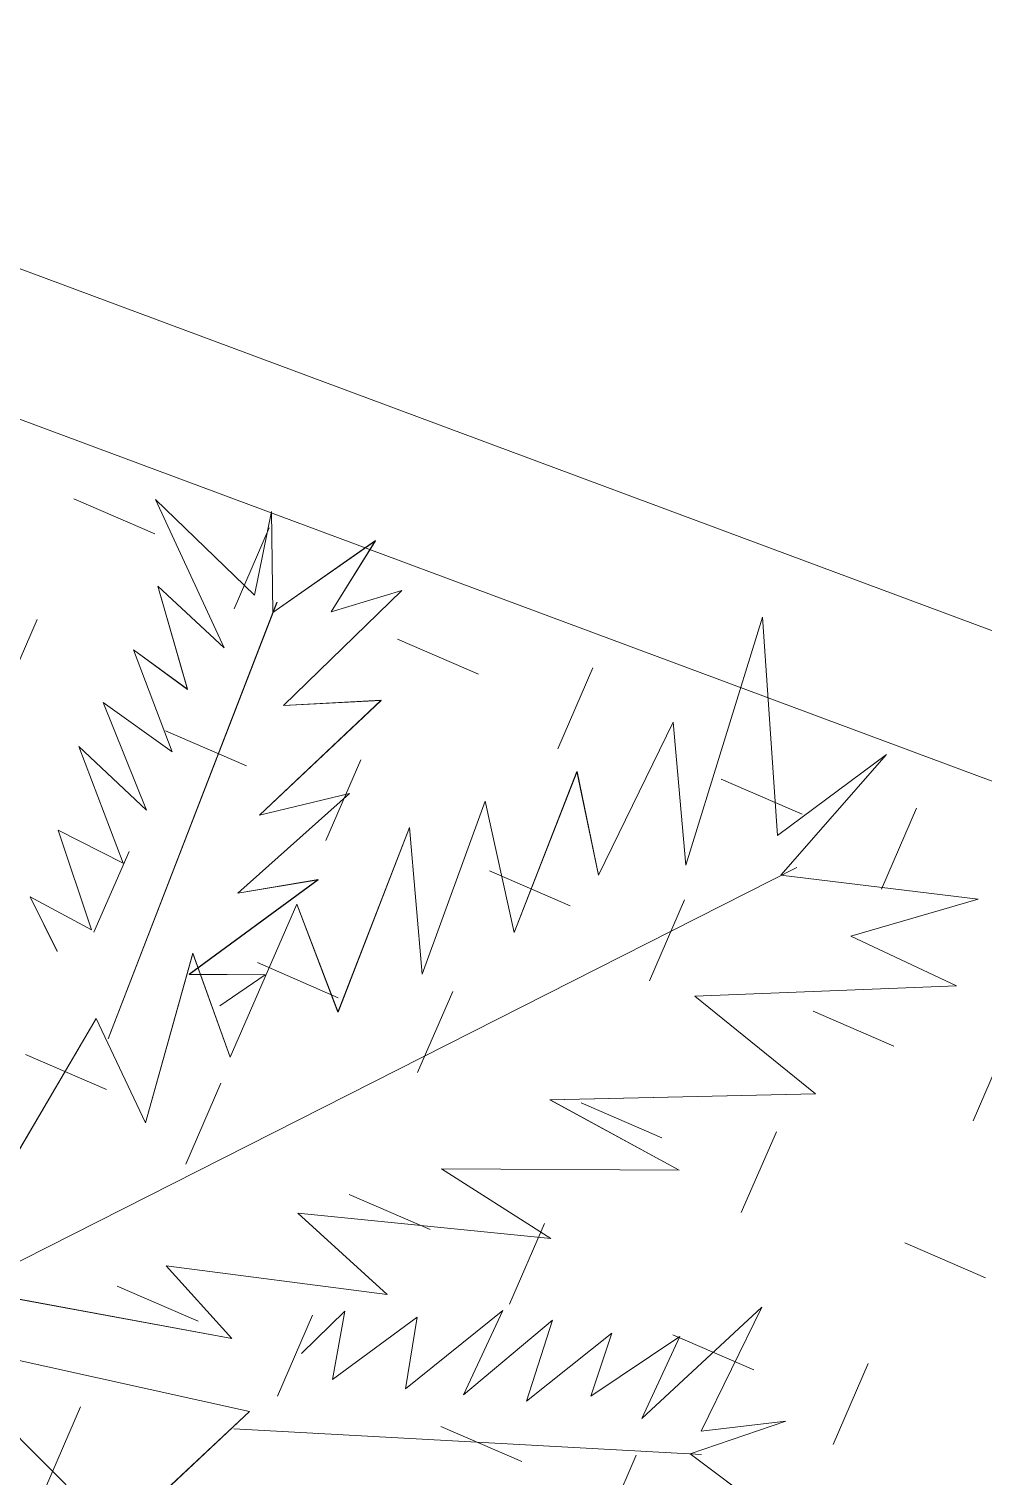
# Model space of a CAD drawing. Extents: x -2063571 to 559285, y 565862 to 1758715.
# Drawn here: x -2062798.0679 to -2062798.0339, y 566286.2071 to 566286.2588 of the extents above; entities that cross this region are included whole.
import ezdxf

# ---------------------------------------------------------------- set-up
doc = ezdxf.new("R2010")
doc.units = 0
doc.header["$MEASUREMENT"] = 0
for name, color, linetype, lineweight in [('CAY', 64, 'CONTINUOUS', 0), ('CHIA LO', 40, 'CONTINUOUS', 0), ('kichthuoc', 6, 'CONTINUOUS', 0), ('Lift', 1, 'CONTINUOUS', 0), ('Q-DUONG', 22, 'CONTINUOUS', 0)]:
    doc.layers.add(name, color=color, linetype=linetype, lineweight=lineweight)
pattern_1 = [(336.581345463, (-5630456.878, 1390305.53873), (0.328767986843, 0.130044649361), [0.125, -0.375]), (66.581345463, (-5630456.84548, 1390305.45654), (-0.130044649361, 0.328767986843), [0.125, -0.375])]

# ---------------------------------------------------------------- blocks, each defined once
blk = doc.blocks.new('cay CAU VUA')
at = {"layer": 'CAY'}
for p, q in [((-755.8692, 239.7561), (-755.3263, 242.8669)), ((-756.1922, 240.8058), (-756.9756, 242.0556)), ((-755.8692, 239.7561), (-758.66, 241.2337)), ((-756.9674, 239.7732), (-758.3981, 239.4143))]:
    blk.add_line(p, q, dxfattribs=at)
for points in [[(-755.9102, 240.742), (-756.2657, 240.8142), (-755.8891, 239.9178), (-755.2023, 240.5527)], [(-756.9457, 242.4201), (-756.9578, 242.0254), (-757.2151, 242.2124), (-757.0357, 242.0121), (-757.4645, 241.943), (-756.9605, 241.836), (-757.2408, 241.7851), (-756.925, 241.6652), (-757.1258, 241.604), (-756.7959, 241.5087), (-757.0505, 241.428), (-756.6971, 241.3343), (-756.9852, 241.2828), (-756.6072, 241.175), (-756.8131, 241.0741), (-756.4985, 240.9699), (-756.6971, 240.8773), (-756.5089, 240.8428)], [(-757.2553, 240.0012), (-757.418, 240.061), (-757.2808, 239.8646), (-757.7593, 240.0248), (-757.5782, 239.8417), (-758.0376, 239.9485), (-757.8185, 239.7558), (-758.3351, 239.8607), (-758.1445, 239.6185), (-758.6554, 239.7138), (-758.4724, 239.5707), (-758.7355, 239.5555), (-758.3638, 239.422), (-758.6212, 239.235), (-758.3752, 239.3438), (-758.4421, 238.9146), (-758.1846, 239.3609), (-758.2228, 239.0786), (-758.0111, 239.3419), (-758.015, 239.132), (-757.8224, 239.4162), (-757.8243, 239.1493), (-757.626, 239.4564), (-757.6661, 239.1664), (-757.4468, 239.4926), (-757.4144, 239.2656), (-757.218, 239.5327), (-757.1914, 239.3152), (-757.1004, 239.4835)]]:
    blk.add_lwpolyline(points, dxfattribs=at)
blk.add_lwpolyline([(-756.0291, 239.7871), (-756.4208, 240.6365), (-756.4887, 240.335), (-756.817, 240.9562), (-756.8637, 240.5787), (-757.2582, 241.2757), (-757.2389, 240.8675), (-757.6676, 241.4812), (-757.6135, 241.0212), (-758.1118, 241.6935), (-758.144, 241.2053), (-758.6456, 241.8602), (-758.5816, 241.4971), (-758.9083, 241.7584), (-758.6114, 241.2063), (-759.1136, 241.2589), (-758.7079, 241.1262), (-759.2424, 240.6907), (-758.4647, 240.944), (-758.8096, 240.6514), (-758.2803, 240.7373), (-758.5077, 240.4938), (-757.9786, 240.6247), (-758.2644, 240.3117), (-757.7043, 240.4635), (-758.0595, 240.164), (-757.4544, 240.316), (-757.6572, 240.0138), (-757.1419, 240.1204), (-757.3414, 239.8355), (-756.8195, 240.0217), (-756.998, 239.7059)], close=True, dxfattribs=at)
blk = doc.blocks.new('MB')
at = {"layer": 'Lift'}
h = blk.add_hatch(dxfattribs=at)
h.set_pattern_fill('CROSS', color=8, angle=336.5813, style=0)
h.set_pattern_definition([(336.581345463, (-5630456.878, 1390305.53873), (0.328767986843, 0.130044649361), [0.125, -0.375]), (66.581345463, (-5630456.84548, 1390305.45654), (-0.130044649361, 0.328767986843), [0.125, -0.375])])
h.paths.add_polyline_path([(336.9824, 626.3148, 0.414214), (335.9239, 628.6298), (327.3961, 631.8058, 0.414214), (325.081, 630.7473), (323.8944, 627.561, 0.414214), (324.953, 625.2459), (333.4807, 622.0699, 0.414214), (335.7958, 623.1285)])
h.paths.add_polyline_path([(328.9633, 627.4239), (330.9821, 626.672), (331.1139, 627.0258), (329.0951, 627.7777)], flags=24)
h = blk.add_hatch(dxfattribs=at)
h.set_pattern_fill('CROSS', color=8, angle=336.5813, style=0)
h.set_pattern_definition(pattern_1)
h.paths.add_polyline_path([(336.9824, 626.3148, 0.414214), (335.9239, 628.6298), (327.3961, 631.8058, 0.414214), (325.081, 630.7473), (323.8944, 627.561, 0.414214), (324.953, 625.2459), (333.4807, 622.0699, 0.414214), (335.7958, 623.1285)])
h.paths.add_polyline_path([(328.9633, 627.4239), (330.9821, 626.672), (331.1139, 627.0258), (329.0951, 627.7777)], flags=24)
h = blk.add_hatch(dxfattribs=at)
h.set_pattern_fill('CROSS', color=8, angle=336.5813, style=0)
h.set_pattern_definition(pattern_1)
h.paths.add_polyline_path([(336.9824, 626.3148, 0.414214), (335.9239, 628.6298), (327.3961, 631.8058, 0.414214), (325.081, 630.7473), (323.8944, 627.561, 0.414214), (324.953, 625.2459), (333.4807, 622.0699, 0.414214), (335.7958, 623.1285)])
h.paths.add_polyline_path([(328.9633, 627.4239), (330.9821, 626.672), (331.1139, 627.0258), (329.0951, 627.7777)], flags=24)
h = blk.add_hatch(dxfattribs=at)
h.set_pattern_fill('CROSS', color=8, angle=336.5813, style=0)
h.set_pattern_definition(pattern_1)
h.paths.add_polyline_path([(336.9824, 626.3148, 0.414214), (335.9239, 628.6298), (327.3961, 631.8058, 0.414214), (325.081, 630.7473), (323.8944, 627.561, 0.414214), (324.953, 625.2459), (333.4807, 622.0699, 0.414214), (335.7958, 623.1285)])
h.paths.add_polyline_path([(328.9633, 627.4239), (330.9821, 626.672), (331.1139, 627.0258), (329.0951, 627.7777)], flags=24)
h = blk.add_hatch(dxfattribs=at)
h.set_pattern_fill('CROSS', color=8, angle=336.5813, style=0)
h.set_pattern_definition(pattern_1)
h.paths.add_polyline_path([(336.9824, 626.3148, 0.414214), (335.9239, 628.6298), (327.3961, 631.8058, 0.414214), (325.081, 630.7473), (323.8944, 627.561, 0.414214), (324.953, 625.2459), (333.4807, 622.0699, 0.414214), (335.7958, 623.1285)])
h.paths.add_polyline_path([(328.9633, 627.4239), (330.9821, 626.672), (331.1139, 627.0258), (329.0951, 627.7777)], flags=24)
h = blk.add_hatch(dxfattribs=at)
h.set_pattern_fill('CROSS', color=8, angle=336.5813, style=0)
h.set_pattern_definition(pattern_1)
h.paths.add_polyline_path([(336.9824, 626.3148, 0.414214), (335.9239, 628.6298), (327.3961, 631.8058, 0.414214), (325.081, 630.7473), (323.8944, 627.561, 0.414214), (324.953, 625.2459), (333.4807, 622.0699, 0.414214), (335.7958, 623.1285)])
h.paths.add_polyline_path([(328.9633, 627.4239), (330.9821, 626.672), (331.1139, 627.0258), (329.0951, 627.7777)], flags=24)
h = blk.add_hatch(dxfattribs=at)
h.set_pattern_fill('CROSS', color=8, angle=336.5813, style=0)
h.set_pattern_definition(pattern_1)
h.paths.add_polyline_path([(336.9824, 626.3148, 0.414214), (335.9239, 628.6298), (327.3961, 631.8058, 0.414214), (325.081, 630.7473), (323.8944, 627.561, 0.414214), (324.953, 625.2459), (333.4807, 622.0699, 0.414214), (335.7958, 623.1285)])
h.paths.add_polyline_path([(328.9633, 627.4239), (330.9821, 626.672), (331.1139, 627.0258), (329.0951, 627.7777)], flags=24)
at = {"layer": 'CAY', "color": 8}
for p, q in [((331.4233, 630.1801, 0), (331.2829, 630.3161, 0)), ((331.2829, 630.3161, 0), (331.3801, 630.1056, 0)), ((331.4233, 630.1801, 0), (331.2829, 630.3161, 0)), ((331.2829, 630.3161, 0), (331.3801, 630.1056, 0)), ((331.4233, 630.1801, 0), (331.2829, 630.3161, 0)), ((331.2829, 630.3161, 0), (331.3801, 630.1056, 0)), ((331.4233, 630.1801, 0), (331.2829, 630.3161, 0)), ((331.2829, 630.3161, 0), (331.3801, 630.1056, 0)), ((331.4233, 630.1801, 0), (331.2829, 630.3161, 0)), ((331.2829, 630.3161, 0), (331.3801, 630.1056, 0)), ((331.4472, 630.2988, 0), (331.4233, 630.1801, 0)), ((331.4472, 630.2988, 0), (331.4233, 630.1801, 0)), ((331.4472, 630.2988, 0), (331.4233, 630.1801, 0)), ((331.4472, 630.2988, 0), (331.4233, 630.1801, 0)), ((331.4472, 630.2988, 0), (331.4233, 630.1801, 0)), ((331.4491, 630.1556, 0), (331.4472, 630.2988, 0)), ((331.4491, 630.1556, 0), (331.4472, 630.2988, 0)), ((331.4491, 630.1556, 0), (331.4472, 630.2988, 0)), ((331.4491, 630.1556, 0), (331.4472, 630.2988, 0)), ((331.4491, 630.1556, 0), (331.4472, 630.2988, 0)), ((331.5946, 630.2576, 0), (331.4491, 630.1556, 0)), ((331.5946, 630.2576, 0), (331.4491, 630.1556, 0)), ((331.5946, 630.2576, 0), (331.4491, 630.1556, 0)), ((331.5946, 630.2576, 0), (331.4491, 630.1556, 0)), ((331.5946, 630.2576, 0), (331.4491, 630.1556, 0)), ((331.5319, 630.1569, 0), (331.5946, 630.2576, 0)), ((331.5319, 630.1569, 0), (331.5946, 630.2576, 0)), ((331.5319, 630.1569, 0), (331.5946, 630.2576, 0)), ((331.5319, 630.1569, 0), (331.5946, 630.2576, 0)), ((331.5319, 630.1569, 0), (331.5946, 630.2576, 0)), ((331.3801, 630.1056, 0), (331.2862, 630.1929, 0)), ((331.2862, 630.1929, 0), (331.3281, 630.0468, 0)), ((331.3801, 630.1056, 0), (331.2862, 630.1929, 0)), ((331.2862, 630.1929, 0), (331.3281, 630.0468, 0)), ((331.3801, 630.1056, 0), (331.2862, 630.1929, 0)), ((331.2862, 630.1929, 0), (331.3281, 630.0468, 0)), ((331.3801, 630.1056, 0), (331.2862, 630.1929, 0)), ((331.2862, 630.1929, 0), (331.3281, 630.0468, 0)), ((331.3801, 630.1056, 0), (331.2862, 630.1929, 0)), ((331.2862, 630.1929, 0), (331.3281, 630.0468, 0)), ((331.4644, 630.024, 0), (331.632, 630.187, 0)), ((331.4644, 630.024, 0), (331.632, 630.187, 0)), ((331.4644, 630.024, 0), (331.632, 630.187, 0)), ((331.4644, 630.024, 0), (331.632, 630.187, 0)), ((331.4644, 630.024, 0), (331.632, 630.187, 0)), ((331.632, 630.187, 0), (331.5319, 630.1569, 0)), ((331.632, 630.187, 0), (331.5319, 630.1569, 0)), ((331.632, 630.187, 0), (331.5319, 630.1569, 0)), ((331.632, 630.187, 0), (331.5319, 630.1569, 0)), ((331.632, 630.187, 0), (331.5319, 630.1569, 0)), ((331.2156, 629.5512, 0), (331.4551, 630.1702, 0)), ((331.2156, 629.5512, 0), (331.4551, 630.1702, 0)), ((331.2156, 629.5512, 0), (331.4551, 630.1702, 0)), ((331.2156, 629.5512, 0), (331.4551, 630.1702, 0)), ((331.2156, 629.5512, 0), (331.4551, 630.1702, 0)), ((332.1435, 630.1492, 0), (332.0347, 629.7976, 0)), ((332.1435, 630.1492, 0), (332.0347, 629.7976, 0)), ((332.1435, 630.1492, 0), (332.0347, 629.7976, 0)), ((332.1435, 630.1492, 0), (332.0347, 629.7976, 0)), ((332.1435, 630.1492, 0), (332.0347, 629.7976, 0)), ((332.1648, 629.8397, 0), (332.1435, 630.1492, 0)), ((332.1648, 629.8397, 0), (332.1435, 630.1492, 0)), ((332.1648, 629.8397, 0), (332.1435, 630.1492, 0)), ((332.1648, 629.8397, 0), (332.1435, 630.1492, 0)), ((332.1648, 629.8397, 0), (332.1435, 630.1492, 0)), ((331.3281, 630.0468, 0), (331.2519, 630.1027, 0)), ((331.2519, 630.1027, 0), (331.3064, 629.9581, 0)), ((331.3281, 630.0468, 0), (331.2519, 630.1027, 0)), ((331.2519, 630.1027, 0), (331.3064, 629.9581, 0)), ((331.3281, 630.0468, 0), (331.2519, 630.1027, 0)), ((331.2519, 630.1027, 0), (331.3064, 629.9581, 0)), ((331.3281, 630.0468, 0), (331.2519, 630.1027, 0)), ((331.2519, 630.1027, 0), (331.3064, 629.9581, 0)), ((331.3281, 630.0468, 0), (331.2519, 630.1027, 0)), ((331.2519, 630.1027, 0), (331.3064, 629.9581, 0)), ((331.3064, 629.9581, 0), (331.2088, 630.0281, 0)), ((331.2088, 630.0281, 0), (331.2702, 629.8755, 0)), ((331.3064, 629.9581, 0), (331.2088, 630.0281, 0)), ((331.2088, 630.0281, 0), (331.2702, 629.8755, 0)), ((331.3064, 629.9581, 0), (331.2088, 630.0281, 0)), ((331.2088, 630.0281, 0), (331.2702, 629.8755, 0)), ((331.3064, 629.9581, 0), (331.2088, 630.0281, 0)), ((331.2088, 630.0281, 0), (331.2702, 629.8755, 0)), ((331.3064, 629.9581, 0), (331.2088, 630.0281, 0)), ((331.2088, 630.0281, 0), (331.2702, 629.8755, 0)), ((331.4302, 629.8685, 0), (331.6029, 630.0312, 0)), ((331.4302, 629.8685, 0), (331.6029, 630.0312, 0)), ((331.4302, 629.8685, 0), (331.6029, 630.0312, 0)), ((331.4302, 629.8685, 0), (331.6029, 630.0312, 0)), ((331.4302, 629.8685, 0), (331.6029, 630.0312, 0)), ((331.6029, 630.0312, 0), (331.4644, 630.024, 0)), ((331.6029, 630.0312, 0), (331.4644, 630.024, 0)), ((331.6029, 630.0312, 0), (331.4644, 630.024, 0)), ((331.6029, 630.0312, 0), (331.4644, 630.024, 0)), ((331.6029, 630.0312, 0), (331.4644, 630.024, 0)), ((332.0167, 630.0003, 0), (331.9109, 629.7834, 0)), ((332.0167, 630.0003, 0), (331.9109, 629.7834, 0)), ((332.0167, 630.0003, 0), (331.9109, 629.7834, 0)), ((332.0167, 630.0003, 0), (331.9109, 629.7834, 0)), ((332.0167, 630.0003, 0), (331.9109, 629.7834, 0)), ((332.0347, 629.7976, 0), (332.0167, 630.0003, 0)), ((332.0347, 629.7976, 0), (332.0167, 630.0003, 0)), ((332.0347, 629.7976, 0), (332.0167, 630.0003, 0)), ((332.0347, 629.7976, 0), (332.0167, 630.0003, 0)), ((332.0347, 629.7976, 0), (332.0167, 630.0003, 0)), ((331.2702, 629.8755, 0), (331.174, 629.9655, 0)), ((331.174, 629.9655, 0), (331.237, 629.8002, 0)), ((331.2702, 629.8755, 0), (331.174, 629.9655, 0)), ((331.174, 629.9655, 0), (331.237, 629.8002, 0)), ((331.2702, 629.8755, 0), (331.174, 629.9655, 0)), ((331.174, 629.9655, 0), (331.237, 629.8002, 0)), ((331.2702, 629.8755, 0), (331.174, 629.9655, 0)), ((331.174, 629.9655, 0), (331.237, 629.8002, 0)), ((331.2702, 629.8755, 0), (331.174, 629.9655, 0)), ((331.174, 629.9655, 0), (331.237, 629.8002, 0)), ((332.3189, 629.9543, 0), (332.1648, 629.8397, 0)), ((332.3189, 629.9543, 0), (332.1648, 629.8397, 0)), ((332.3189, 629.9543, 0), (332.1648, 629.8397, 0)), ((332.3189, 629.9543, 0), (332.1648, 629.8397, 0)), ((332.3189, 629.9543, 0), (332.1648, 629.8397, 0)), ((332.1692, 629.7834, 0), (332.3189, 629.9543, 0)), ((332.1692, 629.7834, 0), (332.3189, 629.9543, 0)), ((332.1692, 629.7834, 0), (332.3189, 629.9543, 0)), ((332.1692, 629.7834, 0), (332.3189, 629.9543, 0)), ((332.1692, 629.7834, 0), (332.3189, 629.9543, 0)), ((331.8804, 629.9302, 0), (331.7911, 629.7018, 0)), ((331.8804, 629.9302, 0), (331.7911, 629.7018, 0)), ((331.8804, 629.9302, 0), (331.7911, 629.7018, 0)), ((331.8804, 629.9302, 0), (331.7911, 629.7018, 0)), ((331.8804, 629.9302, 0), (331.7911, 629.7018, 0)), ((331.9109, 629.7834, 0), (331.8804, 629.9302, 0)), ((331.9109, 629.7834, 0), (331.8804, 629.9302, 0)), ((331.9109, 629.7834, 0), (331.8804, 629.9302, 0)), ((331.9109, 629.7834, 0), (331.8804, 629.9302, 0)), ((331.9109, 629.7834, 0), (331.8804, 629.9302, 0)), ((331.3994, 629.7579, 0), (331.5579, 629.8991, 0)), ((331.3994, 629.7579, 0), (331.5579, 629.8991, 0)), ((331.3994, 629.7579, 0), (331.5579, 629.8991, 0)), ((331.3994, 629.7579, 0), (331.5579, 629.8991, 0)), ((331.3994, 629.7579, 0), (331.5579, 629.8991, 0)), ((331.5579, 629.8991, 0), (331.4302, 629.8685, 0)), ((331.5579, 629.8991, 0), (331.4302, 629.8685, 0)), ((331.5579, 629.8991, 0), (331.4302, 629.8685, 0)), ((331.5579, 629.8991, 0), (331.4302, 629.8685, 0)), ((331.5579, 629.8991, 0), (331.4302, 629.8685, 0)), ((331.7503, 629.8881, 0), (331.6607, 629.6428, 0)), ((331.7503, 629.8881, 0), (331.6607, 629.6428, 0)), ((331.7503, 629.8881, 0), (331.6607, 629.6428, 0)), ((331.7503, 629.8881, 0), (331.6607, 629.6428, 0)), ((331.7503, 629.8881, 0), (331.6607, 629.6428, 0)), ((331.7911, 629.7018, 0), (331.7503, 629.8881, 0)), ((331.7911, 629.7018, 0), (331.7503, 629.8881, 0)), ((331.7911, 629.7018, 0), (331.7503, 629.8881, 0)), ((331.7911, 629.7018, 0), (331.7503, 629.8881, 0)), ((331.7911, 629.7018, 0), (331.7503, 629.8881, 0)), ((331.237, 629.8002, 0), (331.1451, 629.8473, 0)), ((331.1451, 629.8473, 0), (331.1923, 629.7057, 0)), ((331.237, 629.8002, 0), (331.1451, 629.8473, 0)), ((331.1451, 629.8473, 0), (331.1923, 629.7057, 0)), ((331.237, 629.8002, 0), (331.1451, 629.8473, 0)), ((331.1451, 629.8473, 0), (331.1923, 629.7057, 0)), ((331.237, 629.8002, 0), (331.1451, 629.8473, 0)), ((331.1451, 629.8473, 0), (331.1923, 629.7057, 0)), ((331.237, 629.8002, 0), (331.1451, 629.8473, 0)), ((331.1451, 629.8473, 0), (331.1923, 629.7057, 0)), ((331.6428, 629.8511, 0), (331.5416, 629.5892, 0)), ((331.6428, 629.8511, 0), (331.5416, 629.5892, 0)), ((331.6428, 629.8511, 0), (331.5416, 629.5892, 0)), ((331.6428, 629.8511, 0), (331.5416, 629.5892, 0)), ((331.6428, 629.8511, 0), (331.5416, 629.5892, 0)), ((331.6607, 629.6428, 0), (331.6428, 629.8511, 0)), ((331.6607, 629.6428, 0), (331.6428, 629.8511, 0)), ((331.6607, 629.6428, 0), (331.6428, 629.8511, 0)), ((331.6607, 629.6428, 0), (331.6428, 629.8511, 0)), ((331.6607, 629.6428, 0), (331.6428, 629.8511, 0)), ((330.9242, 629.1519, 0), (332.1919, 629.7941, 0)), ((330.9242, 629.1519, 0), (332.1919, 629.7941, 0)), ((330.9242, 629.1519, 0), (332.1919, 629.7941, 0)), ((330.9242, 629.1519, 0), (332.1919, 629.7941, 0)), ((330.9242, 629.1519, 0), (332.1919, 629.7941, 0)), ((331.3306, 629.6427, 0), (331.5137, 629.7769, 0)), ((331.3306, 629.6427, 0), (331.5137, 629.7769, 0)), ((331.3306, 629.6427, 0), (331.5137, 629.7769, 0)), ((331.3306, 629.6427, 0), (331.5137, 629.7769, 0)), ((331.3306, 629.6427, 0), (331.5137, 629.7769, 0)), ((331.5137, 629.7769, 0), (331.3994, 629.7579, 0)), ((331.5137, 629.7769, 0), (331.3994, 629.7579, 0)), ((331.5137, 629.7769, 0), (331.3994, 629.7579, 0)), ((331.5137, 629.7769, 0), (331.3994, 629.7579, 0)), ((331.5137, 629.7769, 0), (331.3994, 629.7579, 0)), ((332.4492, 629.7492, 0), (332.1692, 629.7834, 0)), ((332.4492, 629.7492, 0), (332.1692, 629.7834, 0)), ((332.4492, 629.7492, 0), (332.1692, 629.7834, 0)), ((332.4492, 629.7492, 0), (332.1692, 629.7834, 0)), ((332.4492, 629.7492, 0), (332.1692, 629.7834, 0)), ((331.1923, 629.7057, 0), (331.1054, 629.7524, 0)), ((331.1054, 629.7524, 0), (331.1437, 629.6753, 0)), ((331.1923, 629.7057, 0), (331.1054, 629.7524, 0)), ((331.1054, 629.7524, 0), (331.1437, 629.6753, 0)), ((331.1923, 629.7057, 0), (331.1054, 629.7524, 0)), ((331.1054, 629.7524, 0), (331.1437, 629.6753, 0)), ((331.1923, 629.7057, 0), (331.1054, 629.7524, 0)), ((331.1054, 629.7524, 0), (331.1437, 629.6753, 0)), ((331.1923, 629.7057, 0), (331.1054, 629.7524, 0)), ((331.1054, 629.7524, 0), (331.1437, 629.6753, 0)), ((331.4832, 629.7423, 0), (331.3886, 629.5252, 0)), ((331.4832, 629.7423, 0), (331.3886, 629.5252, 0)), ((331.4832, 629.7423, 0), (331.3886, 629.5252, 0)), ((331.4832, 629.7423, 0), (331.3886, 629.5252, 0)), ((331.4832, 629.7423, 0), (331.3886, 629.5252, 0)), ((331.5416, 629.5892, 0), (331.4832, 629.7423, 0)), ((331.5416, 629.5892, 0), (331.4832, 629.7423, 0)), ((331.5416, 629.5892, 0), (331.4832, 629.7423, 0)), ((331.5416, 629.5892, 0), (331.4832, 629.7423, 0)), ((331.5416, 629.5892, 0), (331.4832, 629.7423, 0)), ((332.2684, 629.697, 0), (332.4492, 629.7492, 0)), ((332.2684, 629.697, 0), (332.4492, 629.7492, 0)), ((332.2684, 629.697, 0), (332.4492, 629.7492, 0)), ((332.2684, 629.697, 0), (332.4492, 629.7492, 0)), ((332.2684, 629.697, 0), (332.4492, 629.7492, 0)), ((332.4184, 629.6262, 0), (332.2684, 629.697, 0)), ((332.4184, 629.6262, 0), (332.2684, 629.697, 0)), ((332.4184, 629.6262, 0), (332.2684, 629.697, 0)), ((332.4184, 629.6262, 0), (332.2684, 629.697, 0)), ((332.4184, 629.6262, 0), (332.2684, 629.697, 0)), ((331.3356, 629.6725, 0), (331.2686, 629.4323, 0)), ((331.3356, 629.6725, 0), (331.2686, 629.4323, 0)), ((331.3356, 629.6725, 0), (331.2686, 629.4323, 0)), ((331.3356, 629.6725, 0), (331.2686, 629.4323, 0)), ((331.3356, 629.6725, 0), (331.2686, 629.4323, 0)), ((331.3886, 629.5252, 0), (331.3356, 629.6725, 0)), ((331.3886, 629.5252, 0), (331.3356, 629.6725, 0)), ((331.3886, 629.5252, 0), (331.3356, 629.6725, 0)), ((331.3886, 629.5252, 0), (331.3356, 629.6725, 0)), ((331.3886, 629.5252, 0), (331.3356, 629.6725, 0)), ((331.4384, 629.6421, 0), (331.3306, 629.6427, 0)), ((331.4384, 629.6421, 0), (331.3306, 629.6427, 0)), ((331.4384, 629.6421, 0), (331.3306, 629.6427, 0)), ((331.4384, 629.6421, 0), (331.3306, 629.6427, 0)), ((331.4384, 629.6421, 0), (331.3306, 629.6427, 0)), ((331.3742, 629.5978, 0), (331.4384, 629.6421, 0)), ((331.3742, 629.5978, 0), (331.4384, 629.6421, 0)), ((331.3742, 629.5978, 0), (331.4384, 629.6421, 0)), ((331.3742, 629.5978, 0), (331.4384, 629.6421, 0)), ((331.3742, 629.5978, 0), (331.4384, 629.6421, 0)), ((332.0475, 629.6119, 0), (332.4184, 629.6262, 0)), ((332.0475, 629.6119, 0), (332.4184, 629.6262, 0)), ((332.0475, 629.6119, 0), (332.4184, 629.6262, 0)), ((332.0475, 629.6119, 0), (332.4184, 629.6262, 0)), ((332.0475, 629.6119, 0), (332.4184, 629.6262, 0)), ((332.2186, 629.4733, 0), (332.0475, 629.6119, 0)), ((332.2186, 629.4733, 0), (332.0475, 629.6119, 0)), ((332.2186, 629.4733, 0), (332.0475, 629.6119, 0)), ((332.2186, 629.4733, 0), (332.0475, 629.6119, 0)), ((332.2186, 629.4733, 0), (332.0475, 629.6119, 0)), ((331.1988, 629.5799, 0), (330.9772, 629.2027, 0)), ((331.1988, 629.5799, 0), (330.9772, 629.2027, 0)), ((331.1988, 629.5799, 0), (330.9772, 629.2027, 0)), ((331.1988, 629.5799, 0), (330.9772, 629.2027, 0)), ((331.1988, 629.5799, 0), (330.9772, 629.2027, 0)), ((331.2686, 629.4323, 0), (331.1988, 629.5799, 0)), ((331.2686, 629.4323, 0), (331.1988, 629.5799, 0)), ((331.2686, 629.4323, 0), (331.1988, 629.5799, 0)), ((331.2686, 629.4323, 0), (331.1988, 629.5799, 0)), ((331.2686, 629.4323, 0), (331.1988, 629.5799, 0)), ((331.8421, 629.4647, 0), (332.2186, 629.4733, 0)), ((331.8421, 629.4647, 0), (332.2186, 629.4733, 0)), ((331.8421, 629.4647, 0), (332.2186, 629.4733, 0)), ((331.8421, 629.4647, 0), (332.2186, 629.4733, 0)), ((331.8421, 629.4647, 0), (332.2186, 629.4733, 0)), ((332.0252, 629.3651, 0), (331.8421, 629.4647, 0)), ((332.0252, 629.3651, 0), (331.8421, 629.4647, 0)), ((332.0252, 629.3651, 0), (331.8421, 629.4647, 0)), ((332.0252, 629.3651, 0), (331.8421, 629.4647, 0)), ((332.0252, 629.3651, 0), (331.8421, 629.4647, 0)), ((331.8434, 629.268, 0), (331.6883, 629.3669, 0)), ((331.6883, 629.3669, 0), (332.0252, 629.3651, 0)), ((331.8434, 629.268, 0), (331.6883, 629.3669, 0)), ((331.6883, 629.3669, 0), (332.0252, 629.3651, 0)), ((331.8434, 629.268, 0), (331.6883, 629.3669, 0)), ((331.6883, 629.3669, 0), (332.0252, 629.3651, 0)), ((331.8434, 629.268, 0), (331.6883, 629.3669, 0)), ((331.6883, 629.3669, 0), (332.0252, 629.3651, 0)), ((331.8434, 629.268, 0), (331.6883, 629.3669, 0)), ((331.6883, 629.3669, 0), (332.0252, 629.3651, 0)), ((331.6114, 629.1888, 0), (331.4848, 629.3039, 0)), ((331.4848, 629.3039, 0), (331.8434, 629.268, 0)), ((331.6114, 629.1888, 0), (331.4848, 629.3039, 0)), ((331.4848, 629.3039, 0), (331.8434, 629.268, 0)), ((331.6114, 629.1888, 0), (331.4848, 629.3039, 0)), ((331.4848, 629.3039, 0), (331.8434, 629.268, 0)), ((331.6114, 629.1888, 0), (331.4848, 629.3039, 0)), ((331.4848, 629.3039, 0), (331.8434, 629.268, 0)), ((331.6114, 629.1888, 0), (331.4848, 629.3039, 0)), ((331.4848, 629.3039, 0), (331.8434, 629.268, 0)), ((331.391, 629.1261, 0), (331.2979, 629.2294, 0)), ((331.2979, 629.2294, 0), (331.6114, 629.1888, 0)), ((331.391, 629.1261, 0), (331.2979, 629.2294, 0)), ((331.2979, 629.2294, 0), (331.6114, 629.1888, 0)), ((331.391, 629.1261, 0), (331.2979, 629.2294, 0)), ((331.2979, 629.2294, 0), (331.6114, 629.1888, 0)), ((331.391, 629.1261, 0), (331.2979, 629.2294, 0)), ((331.2979, 629.2294, 0), (331.6114, 629.1888, 0)), ((331.391, 629.1261, 0), (331.2979, 629.2294, 0)), ((331.2979, 629.2294, 0), (331.6114, 629.1888, 0)), ((330.9772, 629.2027, 0), (331.391, 629.1261, 0)), ((330.9772, 629.2027, 0), (331.391, 629.1261, 0)), ((330.9772, 629.2027, 0), (331.391, 629.1261, 0)), ((330.9772, 629.2027, 0), (331.391, 629.1261, 0)), ((330.9772, 629.2027, 0), (331.391, 629.1261, 0)), ((331.5513, 629.1652, 0), (331.4898, 629.1049, 0)), ((331.5513, 629.1652, 0), (331.4898, 629.1049, 0)), ((331.5513, 629.1652, 0), (331.4898, 629.1049, 0)), ((331.5513, 629.1652, 0), (331.4898, 629.1049, 0)), ((331.5513, 629.1652, 0), (331.4898, 629.1049, 0)), ((331.5337, 629.0681, 0), (331.5513, 629.1652, 0)), ((331.5337, 629.0681, 0), (331.5513, 629.1652, 0)), ((331.5337, 629.0681, 0), (331.5513, 629.1652, 0)), ((331.5337, 629.0681, 0), (331.5513, 629.1652, 0)), ((331.5337, 629.0681, 0), (331.5513, 629.1652, 0)), ((331.7752, 629.1658, 0), (331.6374, 629.0549, 0)), ((331.7752, 629.1658, 0), (331.6374, 629.0549, 0)), ((331.7752, 629.1658, 0), (331.6374, 629.0549, 0)), ((331.7752, 629.1658, 0), (331.6374, 629.0549, 0)), ((331.7752, 629.1658, 0), (331.6374, 629.0549, 0)), ((331.7193, 629.0465, 0), (331.7752, 629.1658, 0)), ((331.7193, 629.0465, 0), (331.7752, 629.1658, 0)), ((331.7193, 629.0465, 0), (331.7752, 629.1658, 0)), ((331.7193, 629.0465, 0), (331.7752, 629.1658, 0)), ((331.7193, 629.0465, 0), (331.7752, 629.1658, 0)), ((332.1422, 629.1706, 0), (331.9721, 629.0131, 0)), ((332.1422, 629.1706, 0), (331.9721, 629.0131, 0)), ((332.1422, 629.1706, 0), (331.9721, 629.0131, 0)), ((332.1422, 629.1706, 0), (331.9721, 629.0131, 0)), ((332.1422, 629.1706, 0), (331.9721, 629.0131, 0)), ((332.0563, 628.995, 0), (332.1422, 629.1706, 0)), ((332.0563, 628.995, 0), (332.1422, 629.1706, 0)), ((332.0563, 628.995, 0), (332.1422, 629.1706, 0)), ((332.0563, 628.995, 0), (332.1422, 629.1706, 0)), ((332.0563, 628.995, 0), (332.1422, 629.1706, 0)), ((330.9242, 629.1519, 0), (331.9267, 628.1448, 0)), ((330.9242, 629.1519, 0), (331.9267, 628.1448, 0)), ((330.9242, 629.1519, 0), (331.9267, 628.1448, 0)), ((330.9242, 629.1519, 0), (331.9267, 628.1448, 0)), ((330.9242, 629.1519, 0), (331.9267, 628.1448, 0)), ((331.6538, 629.1567, 0), (331.5337, 629.0681, 0)), ((331.6538, 629.1567, 0), (331.5337, 629.0681, 0)), ((331.6538, 629.1567, 0), (331.5337, 629.0681, 0)), ((331.6538, 629.1567, 0), (331.5337, 629.0681, 0)), ((331.6538, 629.1567, 0), (331.5337, 629.0681, 0)), ((331.6374, 629.0549, 0), (331.6538, 629.1567, 0)), ((331.6374, 629.0549, 0), (331.6538, 629.1567, 0)), ((331.6374, 629.0549, 0), (331.6538, 629.1567, 0)), ((331.6374, 629.0549, 0), (331.6538, 629.1567, 0)), ((331.6374, 629.0549, 0), (331.6538, 629.1567, 0)), ((331.8455, 629.1521, 0), (331.7193, 629.0465, 0)), ((331.8455, 629.1521, 0), (331.7193, 629.0465, 0)), ((331.8455, 629.1521, 0), (331.7193, 629.0465, 0)), ((331.8455, 629.1521, 0), (331.7193, 629.0465, 0)), ((331.8455, 629.1521, 0), (331.7193, 629.0465, 0)), ((331.809, 629.0376, 0), (331.8455, 629.1521, 0)), ((331.809, 629.0376, 0), (331.8455, 629.1521, 0)), ((331.809, 629.0376, 0), (331.8455, 629.1521, 0)), ((331.809, 629.0376, 0), (331.8455, 629.1521, 0)), ((331.809, 629.0376, 0), (331.8455, 629.1521, 0)), ((331.9297, 629.1341, 0), (331.809, 629.0376, 0)), ((331.9297, 629.1341, 0), (331.809, 629.0376, 0)), ((331.9297, 629.1341, 0), (331.809, 629.0376, 0)), ((331.9297, 629.1341, 0), (331.809, 629.0376, 0)), ((331.9297, 629.1341, 0), (331.809, 629.0376, 0)), ((331.9001, 629.0444, 0), (331.9297, 629.1341, 0)), ((331.9001, 629.0444, 0), (331.9297, 629.1341, 0)), ((331.9001, 629.0444, 0), (331.9297, 629.1341, 0)), ((331.9001, 629.0444, 0), (331.9297, 629.1341, 0)), ((331.9001, 629.0444, 0), (331.9297, 629.1341, 0)), ((332.0261, 629.1293, 0), (331.9001, 629.0444, 0)), ((332.0261, 629.1293, 0), (331.9001, 629.0444, 0)), ((332.0261, 629.1293, 0), (331.9001, 629.0444, 0)), ((332.0261, 629.1293, 0), (331.9001, 629.0444, 0)), ((332.0261, 629.1293, 0), (331.9001, 629.0444, 0)), ((331.9721, 629.0131, 0), (332.0261, 629.1293, 0)), ((331.9721, 629.0131, 0), (332.0261, 629.1293, 0)), ((331.9721, 629.0131, 0), (332.0261, 629.1293, 0)), ((331.9721, 629.0131, 0), (332.0261, 629.1293, 0)), ((331.9721, 629.0131, 0), (332.0261, 629.1293, 0)), ((331.4161, 629.023, 0), (330.9888, 629.1173, 0)), ((331.4161, 629.023, 0), (330.9888, 629.1173, 0)), ((331.4161, 629.023, 0), (330.9888, 629.1173, 0)), ((331.4161, 629.023, 0), (330.9888, 629.1173, 0)), ((331.4161, 629.023, 0), (330.9888, 629.1173, 0)), ((331.2973, 628.9111, 0), (331.4161, 629.023, 0)), ((331.2973, 628.9111, 0), (331.4161, 629.023, 0)), ((331.2973, 628.9111, 0), (331.4161, 629.023, 0)), ((331.2973, 628.9111, 0), (331.4161, 629.023, 0)), ((331.2973, 628.9111, 0), (331.4161, 629.023, 0)), ((331.394, 628.9982, 0), (332.0567, 628.9617, 0)), ((331.394, 628.9982, 0), (332.0567, 628.9617, 0)), ((331.394, 628.9982, 0), (332.0567, 628.9617, 0)), ((331.394, 628.9982, 0), (332.0567, 628.9617, 0)), ((331.394, 628.9982, 0), (332.0567, 628.9617, 0)), ((332.041, 628.963, 0), (332.1765, 629.009, 0)), ((332.041, 628.963, 0), (332.1765, 629.009, 0)), ((332.041, 628.963, 0), (332.1765, 629.009, 0)), ((332.041, 628.963, 0), (332.1765, 629.009, 0)), ((332.041, 628.963, 0), (332.1765, 629.009, 0)), ((332.1765, 629.009, 0), (332.0563, 628.995, 0)), ((332.1765, 629.009, 0), (332.0563, 628.995, 0)), ((332.1765, 629.009, 0), (332.0563, 628.995, 0)), ((332.1765, 629.009, 0), (332.0563, 628.995, 0)), ((332.1765, 629.009, 0), (332.0563, 628.995, 0)), ((332.1829, 628.856, 0), (332.041, 628.963, 0)), ((332.1829, 628.856, 0), (332.041, 628.963, 0)), ((332.1829, 628.856, 0), (332.041, 628.963, 0)), ((332.1829, 628.856, 0), (332.041, 628.963, 0)), ((332.1829, 628.856, 0), (332.041, 628.963, 0))]:
    blk.add_line(p, q, dxfattribs=at)
at = {"layer": 'CHIA LO', "color": 8, "flags": 128}
for points in [[(333.4109, 621.8825), (324.8832, 625.0585, -0.414214), (323.707, 627.6308), (324.8936, 630.8171, -0.414214), (327.4659, 631.9933), (335.9937, 628.8173)], [(333.4109, 621.8825), (324.8832, 625.0585, -0.414214), (323.707, 627.6308), (324.8936, 630.8171, -0.414214), (327.4659, 631.9933), (335.9937, 628.8173)], [(333.4109, 621.8825), (324.8832, 625.0585, -0.414214), (323.707, 627.6308), (324.8936, 630.8171, -0.414214), (327.4659, 631.9933), (335.9937, 628.8173)], [(333.4109, 621.8825), (324.8832, 625.0585, -0.414214), (323.707, 627.6308), (324.8936, 630.8171, -0.414214), (327.4659, 631.9933), (335.9937, 628.8173)], [(333.4109, 621.8825), (324.8832, 625.0585, -0.414214), (323.707, 627.6308), (324.8936, 630.8171, -0.414214), (327.4659, 631.9933), (335.9937, 628.8173)], [(333.4109, 621.8825), (324.8832, 625.0585, -0.414214), (323.707, 627.6308), (324.8936, 630.8171, -0.414214), (327.4659, 631.9933), (335.9937, 628.8173)], [(333.4109, 621.8825), (324.8832, 625.0585, -0.414214), (323.707, 627.6308), (324.8936, 630.8171, -0.414214), (327.4659, 631.9933), (335.9937, 628.8173)], [(333.4807, 622.0699), (324.953, 625.2459, -0.414214), (323.8944, 627.561), (325.081, 630.7473, -0.414214), (327.3961, 631.8058), (335.9239, 628.6298)], [(333.4807, 622.0699), (324.953, 625.2459, -0.414214), (323.8944, 627.561), (325.081, 630.7473, -0.414214), (327.3961, 631.8058), (335.9239, 628.6298)], [(333.4807, 622.0699), (324.953, 625.2459, -0.414214), (323.8944, 627.561), (325.081, 630.7473, -0.414214), (327.3961, 631.8058), (335.9239, 628.6298)], [(333.4807, 622.0699), (324.953, 625.2459, -0.414214), (323.8944, 627.561), (325.081, 630.7473, -0.414214), (327.3961, 631.8058), (335.9239, 628.6298)], [(333.4807, 622.0699), (324.953, 625.2459, -0.414214), (323.8944, 627.561), (325.081, 630.7473, -0.414214), (327.3961, 631.8058), (335.9239, 628.6298)], [(333.4807, 622.0699), (324.953, 625.2459, -0.414214), (323.8944, 627.561), (325.081, 630.7473, -0.414214), (327.3961, 631.8058), (335.9239, 628.6298)], [(333.4807, 622.0699), (324.953, 625.2459, -0.414214), (323.8944, 627.561), (325.081, 630.7473, -0.414214), (327.3961, 631.8058), (335.9239, 628.6298)]]:
    blk.add_lwpolyline(points, format="xyb", dxfattribs=at)
at = {"layer": 'kichthuoc', "color": 8, "xscale": 0.4500000001162396, "yscale": 0.4500000001162396, "zscale": 0.4500000001162396, "rotation": 234.7664135530048}
blk.add_blockref('cay CAU VUA', (46.5675, 413.5654, 0), dxfattribs=at)
blk.add_blockref('cay CAU VUA', (46.5675, 413.5654, 0), dxfattribs=at)

msp = doc.modelspace()

# ---------------------------------------------------------------- block references
at = {"layer": 'Q-DUONG', "xscale": 0.02520000000004075, "yscale": 0.02520000000004075, "zscale": 0.02520000000004075}
msp.add_blockref('MB', (-2062806.411749, 566270.358022), dxfattribs=at)

doc.saveas('drawing.dxf')
